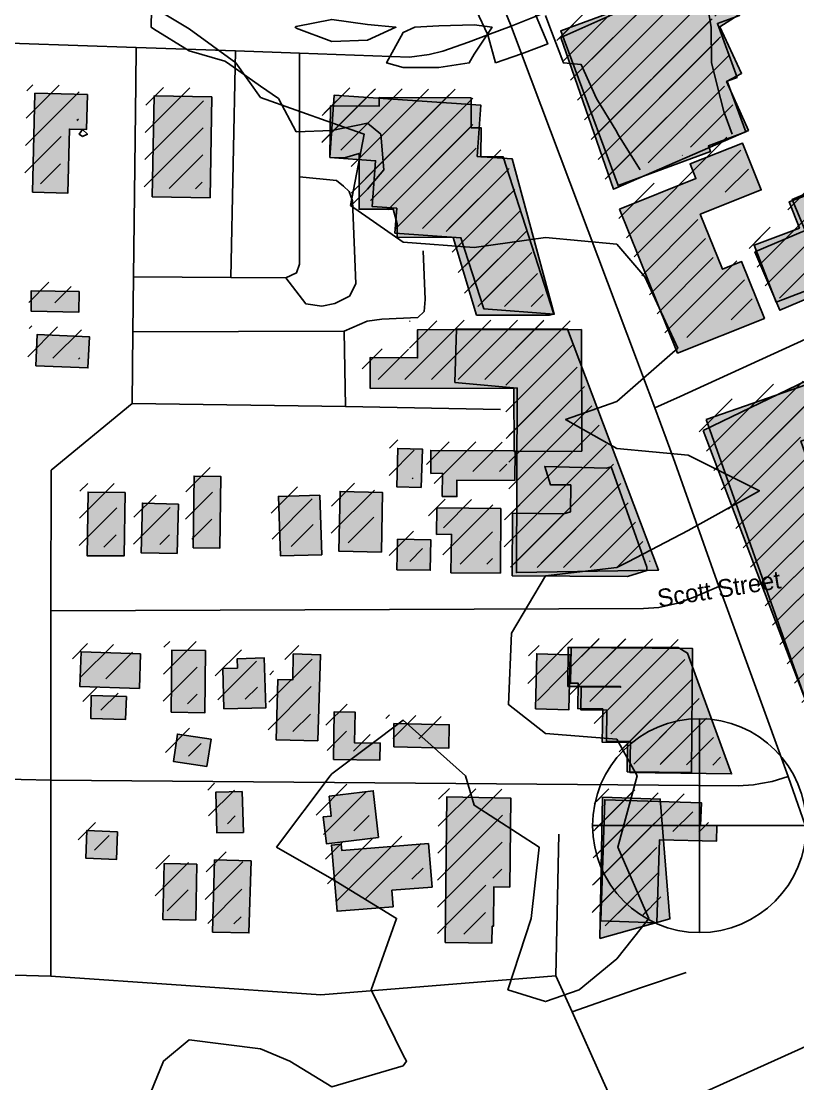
# Model space of a CAD drawing. Extents: x 6576311 to 6728256, y 2029764 to 2237541.
# Drawn here: x 6670060 to 6670714, y 2175486 to 2176380 of the extents above; entities that cross this region are included whole.
import ezdxf

# ---------------------------------------------------------------- set-up
doc = ezdxf.new("R2010")
doc.units = 21
for name, color, linetype in [('BENCHMARKS', 2, 'Continuous'), ('BUILDINGS', 9, 'Continuous'), ('CL_LOCAL', 4, 'Continuous'), ('CL_MAJOR', 2, 'Continuous'), ('CL_TRAIL', 6, 'Continuous'), ('CONTOUR_1FT', 251, 'Continuous'), ('CONTOUR_INDEX', 150, 'Continuous'), ('ROAD_LABELS', 3, 'Continuous')]:
    doc.layers.add(name, color=color, linetype=linetype)

msp = doc.modelspace()

# ---------------------------------------------------------------- hatches: boundary and pattern name
at = {"layer": 'BUILDINGS_HATCH'}
for points in [[(6670669.84, 2176287.28), (6670654.06, 2176329.82), (6670662.55, 2176333.14), (6670645.91, 2176378.59), (6670664.6, 2176385.23), (6670650.83, 2176422.68), (6670514.04, 2176372.21), (6670562.25, 2176242.03), (6670640.12, 2176270.76), (6670638.4, 2176275.49)], [(6670514.07, 2176366.67), (6670558.43, 2176238.95), (6670672.01, 2176288.53), (6670653.6, 2176329.68), (6670666.34, 2176336.4), (6670647.9, 2176375.72), (6670675.82, 2176393.43), (6670655.59, 2176429.7)], [(6670115.48, 2176318.81), (6670071.23, 2176319.72), (6670069.31, 2176236.67), (6670099.1, 2176235.7), (6670100.29, 2176289.61), (6670114.75, 2176289.31)], [(6670170.02, 2176232.72), (6670218.81, 2176231.84), (6670220.15, 2176316.7), (6670171.65, 2176317.59)], [(6670319.58, 2176265.59), (6670358.08, 2176262.91), (6670355.35, 2176224.44), (6670375.92, 2176223.03), (6670374.45, 2176202.08), (6670430.03, 2176198.2), (6670449.17, 2176138.37), (6670508.61, 2176133.78), (6670473.12, 2176264.52), (6670443.75, 2176266.58), (6670446.8, 2176309.61), (6670323.3, 2176318.27)], [(6670443.01, 2176132.99), (6670504.28, 2176132.88), (6670508.24, 2176133.99), (6670465.42, 2176266.38), (6670446.7, 2176266.3), (6670446.88, 2176290.71), (6670438.66, 2176290.67), (6670438.55, 2176315.8), (6670361.12, 2176316.2), (6670361.15, 2176308.92), (6670320.02, 2176309.11), (6670319.64, 2176265.77), (6670331.83, 2176265.46), (6670344.3, 2176269.15), (6670344.21, 2176222.17), (6670372.86, 2176222.29), (6670376.32, 2176209.92), (6670376.36, 2176198.63), (6670423.45, 2176198.46)], [(6670563.58, 2176222.26), (6670612.34, 2176101.04), (6670685.56, 2176130.23), (6670666.3, 2176178.08), (6670650.21, 2176171.63), (6670631.55, 2176217.95), (6670682.81, 2176238.42), (6670666.93, 2176277.83), (6670622.92, 2176260.24), (6670627.88, 2176247.91)], [(6670695.4, 2176143.89), (6670754.02, 2176166.35), (6670727.06, 2176236.17), (6670706.39, 2176228.43), (6670714.99, 2176206.25), (6670676.76, 2176191.89)], [(6670677.47, 2176186.39), (6670698.41, 2176137.2), (6670761.4, 2176163.84), (6670729.43, 2176238.98), (6670708.79, 2176230.26), (6670719.85, 2176204.27)], [(6670108.52, 2176153.07), (6670068.24, 2176153.63), (6670068.03, 2176136.51), (6670108.31, 2176135.59)], [(6670531.56, 2176120.98), (6670393.43, 2176120.76), (6670393.53, 2176097.09), (6670353.53, 2176097.29), (6670353.64, 2176071.43), (6670474.47, 2176071.57), (6670474.7, 2176018.4), (6670531.71, 2176018.64)], [(6670424.96, 2176076.32), (6670477.42, 2176071.66), (6670476.69, 2175916.39), (6670596.2, 2175918.28), (6670519.84, 2176121.26), (6670426.15, 2176121.59)], [(6670071.91, 2176090.27), (6670115.88, 2176088.64), (6670117.19, 2176114.86), (6670073.22, 2176116.86)], [(6670633.97, 2176035.97), (6670740.36, 2175755.66), (6670747.68, 2175733.29), (6670794.73, 2175620.73), (6670812.44, 2175611.19), (6670854.12, 2175629.76), (6670806.41, 2175711.14), (6670820, 2175723.22), (6670802.87, 2175781.52), (6670826.93, 2175794.41), (6670766.79, 2175963.73), (6670749.15, 2175956.44), (6670721.54, 2176025.93), (6670739.16, 2176037.98), (6670721.32, 2176077.9)], [(6670636.54, 2176045.31), (6670790.4, 2175611.46), (6670846.77, 2175631), (6670815.19, 2175720.1), (6670845.49, 2175730.79), (6670840.61, 2175744.61), (6670816.26, 2175736.13), (6670800.18, 2175781.59), (6670822.55, 2175789.69), (6670760.84, 2175963.16), (6670741.29, 2175956.16), (6670716.32, 2176027.07), (6670735.86, 2176033.71), (6670721.22, 2176074.8)], [(6670396.54, 2175987.84), (6670397.54, 2176020.26), (6670376.83, 2176020.9), (6670376.12, 2175988.48)], [(6670414.16, 2175980.27), (6670426.64, 2175980.32), (6670426.58, 2175994.16), (6670475.37, 2175994), (6670475.54, 2176018.77), (6670404.63, 2176019.2), (6670404.71, 2175999.89), (6670414.36, 2175999.94)], [(6670473.15, 2175913.5), (6670570.16, 2175913.18), (6670586.59, 2175917.99), (6670586.58, 2175920.9), (6670556.44, 2176005.27), (6670552.47, 2176004.16), (6670500.56, 2176005.76), (6670505.45, 2175990.12), (6670522.47, 2175990.19), (6670522.28, 2175967.61), (6670516.61, 2175965.77), (6670473.5, 2175966.31)], [(6670204.45, 2175937.14), (6670226.86, 2175936.87), (6670227.74, 2175997.33), (6670205.33, 2175997.6)], [(6670147.24, 2175983.88), (6670116.04, 2175984.11), (6670115.13, 2175930.57), (6670146.33, 2175930.34)], [(6670363.02, 2175933.43), (6670363.94, 2175983.7), (6670328.2, 2175984.64), (6670327.27, 2175934.38)], [(6670191.14, 2175932.35), (6670192.1, 2175973.87), (6670161.74, 2175974.83), (6670160.78, 2175932.95)], [(6670311.19, 2175981.65), (6670276.31, 2175980.41), (6670277.94, 2175930.53), (6670312.82, 2175931.4)], [(6670463.21, 2175916.01), (6670463.55, 2175970.28), (6670409.66, 2175970.78), (6670409.47, 2175948.56), (6670421.95, 2175948.61), (6670421.52, 2175916.2)], [(6670376.13, 2175918.56), (6670404.21, 2175918.31), (6670404.67, 2175943.81), (6670376.58, 2175944.42)], [(6670160.29, 2175848.08), (6670110.08, 2175849.69), (6670109.07, 2175820.55), (6670159.28, 2175818.94)], [(6670215.02, 2175850.86), (6670186.66, 2175851.11), (6670186.02, 2175799.02), (6670214.39, 2175798.42)], [(6670520.09, 2175820.46), (6670564.37, 2175820.4), (6670564.37, 2175819.85), (6670531.24, 2175820.26), (6670530.98, 2175800.81), (6670552.82, 2175800.54), (6670552.48, 2175774.38), (6670572.62, 2175774.1), (6670572.27, 2175748.03), (6670657.85, 2175746.89), (6670620.72, 2175848.57), (6670612.84, 2175853.31), (6670520.15, 2175853.43)], [(6670570, 2175748.56), (6670624.18, 2175748.06), (6670624.87, 2175852.59), (6670522.76, 2175853.25), (6670522.32, 2175823.39), (6670528.56, 2175823.41), (6670528.37, 2175801.93), (6670549.36, 2175801.65), (6670548.91, 2175773.6), (6670570.18, 2175773.33)], [(6670230.26, 2175801.76), (6670265.71, 2175802.64), (6670264.4, 2175844.52), (6670241.43, 2175843.69), (6670241.75, 2175836.04), (6670229.55, 2175835.63)], [(6670309.51, 2175774.78), (6670311.76, 2175847.27), (6670288.78, 2175847.9), (6670288.3, 2175826.04), (6670275.82, 2175826.35), (6670274.33, 2175775.72)], [(6670492.63, 2175801.77), (6670520.71, 2175800.8), (6670521.94, 2175847.06), (6670493.85, 2175848.03)], [(6670148.25, 2175811.98), (6670118.74, 2175812.95), (6670118.26, 2175793.64), (6670147.48, 2175792.67)], [(6670322.62, 2175759.17), (6670361.77, 2175758.61), (6670361.99, 2175772.82), (6670340.43, 2175773.09), (6670340.89, 2175798.95), (6670323.31, 2175799.24)], [(6670373.35, 2175769.59), (6670419.87, 2175768.69), (6670420.07, 2175788.36), (6670373.55, 2175789.25)], [(6670219.59, 2175776.22), (6670191.21, 2175780.47), (6670187.9, 2175757.51), (6670216, 2175753.26)], [(6670245.87, 2175732.26), (6670223.47, 2175731.44), (6670224.46, 2175697.21), (6670246.87, 2175697.67)], [(6670360.62, 2175693.41), (6670356.2, 2175732.73), (6670319.07, 2175728.2), (6670320.84, 2175711.46), (6670314.03, 2175710.7), (6670316.68, 2175688.13)], [(6670416.59, 2175605.15), (6670456.02, 2175604.59), (6670456.24, 2175618.79), (6670457.38, 2175618.79), (6670457.81, 2175651.94), (6670471.14, 2175651.63), (6670471.96, 2175726.66), (6670418.06, 2175727.53)], [(6670546.91, 2175608.43), (6670605.95, 2175624.85), (6670597.78, 2175725.81), (6670549.19, 2175727.24)], [(6670547.84, 2175623.18), (6670594.93, 2175621.56), (6670597.19, 2175691.5), (6670645.13, 2175690.24), (6670645.36, 2175703.36), (6670631.74, 2175703.66), (6670632.51, 2175722.6), (6670551.1, 2175725.17)], [(6670140.78, 2175698.31), (6670114.97, 2175699.3), (6670114.21, 2175675.99), (6670140.03, 2175675)], [(6670402.62, 2175688.49), (6670329.75, 2175682.36), (6670329.16, 2175687.82), (6670320.94, 2175687.05), (6670325.72, 2175631.35), (6670372.78, 2175635.19), (6670371.87, 2175649.03), (6670405.62, 2175651.72)], [(6670207.55, 2175670.92), (6670180.04, 2175671.53), (6670179.1, 2175624.54), (6670206.62, 2175623.93)], [(6670220.84, 2175613.79), (6670251.48, 2175613.19), (6670253.21, 2175673.66), (6670222.57, 2175674.62)]]:
    msp.add_hatch(color=251, dxfattribs=at).paths.add_polyline_path(points)
at = {"layer": 'BUILDINGS_SHADOW'}
h = msp.add_hatch(dxfattribs=at)
h.set_pattern_fill('ANSI31', scale=5)
h.paths.add_polyline_path([(6670507.32, 2176374.05), (6670551.68, 2176246.33), (6670665.26, 2176295.91), (6670646.85, 2176337.06), (6670659.59, 2176343.77), (6670641.16, 2176383.1), (6670669.08, 2176400.81), (6670648.84, 2176437.07)])
h = msp.add_hatch(dxfattribs=at)
h.set_pattern_fill('ANSI31', scale=5)
h.paths.add_polyline_path([(6670663.09, 2176294.66), (6670647.31, 2176337.2), (6670655.8, 2176340.52), (6670639.16, 2176385.97), (6670657.85, 2176392.61), (6670644.08, 2176430.06), (6670507.3, 2176379.59), (6670555.5, 2176249.41), (6670633.37, 2176278.14), (6670631.65, 2176282.87)])
h = msp.add_hatch(dxfattribs=at)
h.set_pattern_fill('ANSI31', scale=5)
h.paths.add_polyline_path([(6670108.73, 2176326.19), (6670064.48, 2176327.1), (6670062.56, 2176244.05), (6670092.35, 2176243.08), (6670093.54, 2176296.99), (6670108, 2176296.69)])
h = msp.add_hatch(dxfattribs=at)
h.set_pattern_fill('ANSI31', scale=5)
h.paths.add_polyline_path([(6670163.27, 2176240.1), (6670212.06, 2176239.22), (6670213.4, 2176324.08), (6670164.9, 2176324.97)])
h = msp.add_hatch(dxfattribs=at)
h.set_pattern_fill('ANSI31', scale=5)
h.paths.add_polyline_path([(6670312.83, 2176272.97), (6670351.33, 2176270.29), (6670348.6, 2176231.82), (6670369.17, 2176230.41), (6670367.7, 2176209.46), (6670423.28, 2176205.58), (6670442.42, 2176145.75), (6670501.86, 2176141.16), (6670466.37, 2176271.9), (6670437, 2176273.96), (6670440.05, 2176316.99), (6670316.55, 2176325.65)])
h = msp.add_hatch(dxfattribs=at)
h.set_pattern_fill('ANSI31', scale=5)
h.paths.add_polyline_path([(6670436.26, 2176140.37), (6670497.53, 2176140.26), (6670501.49, 2176141.37), (6670458.67, 2176273.76), (6670439.95, 2176273.68), (6670440.13, 2176298.09), (6670431.91, 2176298.05), (6670431.8, 2176323.18), (6670354.37, 2176323.58), (6670354.4, 2176316.3), (6670313.27, 2176316.49), (6670312.89, 2176273.15), (6670325.09, 2176272.84), (6670337.55, 2176276.53), (6670337.46, 2176229.55), (6670366.11, 2176229.67), (6670369.57, 2176217.3), (6670369.61, 2176206.01), (6670416.7, 2176205.84)])
h = msp.add_hatch(dxfattribs=at)
h.set_pattern_fill('ANSI31', scale=5)
h.paths.add_polyline_path([(6670556.83, 2176229.64), (6670605.59, 2176108.42), (6670678.81, 2176137.61), (6670659.55, 2176185.45), (6670643.47, 2176179.01), (6670624.8, 2176225.33), (6670676.06, 2176245.8), (6670660.18, 2176285.21), (6670616.17, 2176267.62), (6670621.13, 2176255.29)])
h = msp.add_hatch(dxfattribs=at)
h.set_pattern_fill('ANSI31', scale=5)
h.paths.add_polyline_path([(6670688.65, 2176151.27), (6670747.27, 2176173.73), (6670720.31, 2176243.55), (6670699.64, 2176235.81), (6670708.24, 2176213.63), (6670670.01, 2176199.27)])
h = msp.add_hatch(dxfattribs=at)
h.set_pattern_fill('ANSI31', scale=5)
h.paths.add_polyline_path([(6670670.72, 2176193.77), (6670691.66, 2176144.58), (6670754.66, 2176171.22), (6670722.68, 2176246.36), (6670702.04, 2176237.64), (6670713.1, 2176211.65)])
h = msp.add_hatch(dxfattribs=at)
h.set_pattern_fill('ANSI31', scale=5)
h.paths.add_polyline_path([(6670101.77, 2176160.45), (6670061.49, 2176161.01), (6670061.28, 2176143.89), (6670101.56, 2176142.97)])
h = msp.add_hatch(dxfattribs=at)
h.set_pattern_fill('ANSI31', scale=5)
h.paths.add_polyline_path([(6670524.81, 2176128.36), (6670386.68, 2176128.14), (6670386.78, 2176104.47), (6670346.78, 2176104.66), (6670346.89, 2176078.81), (6670467.72, 2176078.95), (6670467.95, 2176025.78), (6670524.96, 2176026.02)])
h = msp.add_hatch(dxfattribs=at)
h.set_pattern_fill('ANSI31', scale=5)
h.paths.add_polyline_path([(6670418.21, 2176083.7), (6670470.67, 2176079.04), (6670469.94, 2175923.77), (6670589.45, 2175925.66), (6670513.09, 2176128.64), (6670419.41, 2176128.97)])
h = msp.add_hatch(dxfattribs=at)
h.set_pattern_fill('ANSI31', scale=5)
h.paths.add_polyline_path([(6670065.16, 2176097.65), (6670109.13, 2176096.01), (6670110.44, 2176122.24), (6670066.47, 2176124.24)])
h = msp.add_hatch(dxfattribs=at)
h.set_pattern_fill('ANSI31', scale=5)
h.paths.add_polyline_path([(6670627.22, 2176043.35), (6670733.61, 2175763.04), (6670740.93, 2175740.67), (6670787.98, 2175628.11), (6670805.7, 2175618.57), (6670847.37, 2175637.14), (6670799.66, 2175718.52), (6670813.25, 2175730.59), (6670796.12, 2175788.9), (6670820.18, 2175801.79), (6670760.04, 2175971.11), (6670742.4, 2175963.82), (6670714.79, 2176033.3), (6670732.41, 2176045.36), (6670714.57, 2176085.28)])
h = msp.add_hatch(dxfattribs=at)
h.set_pattern_fill('ANSI31', scale=5)
h.paths.add_polyline_path([(6670629.79, 2176052.69), (6670783.66, 2175618.84), (6670840.02, 2175638.38), (6670808.44, 2175727.48), (6670838.74, 2175738.17), (6670833.86, 2175751.99), (6670809.51, 2175743.51), (6670793.43, 2175788.97), (6670815.8, 2175797.07), (6670754.09, 2175970.54), (6670734.54, 2175963.53), (6670709.57, 2176034.45), (6670729.11, 2176041.09), (6670714.47, 2176082.18)])
h = msp.add_hatch(dxfattribs=at)
h.set_pattern_fill('ANSI31', scale=5)
h.paths.add_polyline_path([(6670389.79, 2175995.22), (6670390.79, 2176027.64), (6670370.08, 2176028.28), (6670369.37, 2175995.86)])
h = msp.add_hatch(dxfattribs=at)
h.set_pattern_fill('ANSI31', scale=5)
h.paths.add_polyline_path([(6670407.41, 2175987.65), (6670419.89, 2175987.7), (6670419.83, 2176001.54), (6670468.62, 2176001.38), (6670468.8, 2176026.15), (6670397.88, 2176026.58), (6670397.97, 2176007.27), (6670407.61, 2176007.31)])
h = msp.add_hatch(dxfattribs=at)
h.set_pattern_fill('ANSI31', scale=5)
h.paths.add_polyline_path([(6670466.4, 2175920.88), (6670563.41, 2175920.56), (6670579.84, 2175925.37), (6670579.83, 2175928.28), (6670549.69, 2176012.65), (6670545.72, 2176011.54), (6670493.81, 2176013.14), (6670498.7, 2175997.5), (6670515.72, 2175997.57), (6670515.53, 2175974.99), (6670509.86, 2175973.15), (6670466.75, 2175973.69)])
h = msp.add_hatch(dxfattribs=at)
h.set_pattern_fill('ANSI31', scale=5)
h.paths.add_polyline_path([(6670197.7, 2175944.51), (6670220.11, 2175944.24), (6670220.99, 2176004.71), (6670198.58, 2176004.98)])
h = msp.add_hatch(dxfattribs=at)
h.set_pattern_fill('ANSI31', scale=5)
h.paths.add_polyline_path([(6670140.49, 2175991.26), (6670109.29, 2175991.49), (6670108.38, 2175937.95), (6670139.58, 2175937.71)])
h = msp.add_hatch(dxfattribs=at)
h.set_pattern_fill('ANSI31', scale=5)
h.paths.add_polyline_path([(6670304.44, 2175989.03), (6670269.56, 2175987.79), (6670271.19, 2175937.9), (6670306.07, 2175938.78)])
h = msp.add_hatch(dxfattribs=at)
h.set_pattern_fill('ANSI31', scale=5)
h.paths.add_polyline_path([(6670356.27, 2175940.81), (6670357.19, 2175991.08), (6670321.45, 2175992.02), (6670320.52, 2175941.75)])
h = msp.add_hatch(dxfattribs=at)
h.set_pattern_fill('ANSI31', scale=5)
h.paths.add_polyline_path([(6670184.39, 2175939.72), (6670185.35, 2175981.25), (6670154.99, 2175982.21), (6670154.04, 2175940.32)])
h = msp.add_hatch(dxfattribs=at)
h.set_pattern_fill('ANSI31', scale=5)
h.paths.add_polyline_path([(6670456.47, 2175923.39), (6670456.8, 2175977.66), (6670402.91, 2175978.16), (6670402.72, 2175955.94), (6670415.2, 2175955.99), (6670414.77, 2175923.58)])
h = msp.add_hatch(dxfattribs=at)
h.set_pattern_fill('ANSI31', scale=5)
h.paths.add_polyline_path([(6670369.38, 2175925.94), (6670397.46, 2175925.69), (6670397.92, 2175951.19), (6670369.84, 2175951.8)])
h = msp.add_hatch(dxfattribs=at)
h.set_pattern_fill('ANSI31', scale=5)
h.paths.add_polyline_path([(6670208.27, 2175858.24), (6670179.91, 2175858.49), (6670179.28, 2175806.4), (6670207.64, 2175805.79)])
h = msp.add_hatch(dxfattribs=at)
h.set_pattern_fill('ANSI31', scale=5)
h.paths.add_polyline_path([(6670513.34, 2175827.84), (6670557.62, 2175827.78), (6670557.62, 2175827.23), (6670524.49, 2175827.64), (6670524.23, 2175808.19), (6670546.07, 2175807.91), (6670545.73, 2175781.76), (6670565.87, 2175781.48), (6670565.52, 2175755.41), (6670651.1, 2175754.27), (6670613.97, 2175855.95), (6670606.09, 2175860.69), (6670513.4, 2175860.8)])
h = msp.add_hatch(dxfattribs=at)
h.set_pattern_fill('ANSI31', scale=5)
h.paths.add_polyline_path([(6670563.25, 2175755.94), (6670617.43, 2175755.44), (6670618.12, 2175859.97), (6670516.01, 2175860.63), (6670515.57, 2175830.77), (6670521.81, 2175830.79), (6670521.62, 2175809.3), (6670542.61, 2175809.03), (6670542.16, 2175780.98), (6670563.43, 2175780.71)])
h = msp.add_hatch(dxfattribs=at)
h.set_pattern_fill('ANSI31', scale=5)
h.paths.add_polyline_path([(6670153.54, 2175855.46), (6670103.33, 2175857.07), (6670102.32, 2175827.93), (6670152.53, 2175826.32)])
h = msp.add_hatch(dxfattribs=at)
h.set_pattern_fill('ANSI31', scale=5)
h.paths.add_polyline_path([(6670223.51, 2175809.14), (6670258.96, 2175810.02), (6670257.65, 2175851.9), (6670234.68, 2175851.07), (6670235, 2175843.42), (6670222.8, 2175843.01)])
h = msp.add_hatch(dxfattribs=at)
h.set_pattern_fill('ANSI31', scale=5)
h.paths.add_polyline_path([(6670302.76, 2175782.16), (6670305.01, 2175854.64), (6670282.03, 2175855.28), (6670281.56, 2175833.42), (6670269.07, 2175833.73), (6670267.59, 2175783.1)])
h = msp.add_hatch(dxfattribs=at)
h.set_pattern_fill('ANSI31', scale=5)
h.paths.add_polyline_path([(6670485.88, 2175809.15), (6670513.96, 2175808.18), (6670515.19, 2175854.44), (6670487.1, 2175855.41)])
h = msp.add_hatch(dxfattribs=at)
h.set_pattern_fill('ANSI31', scale=5)
h.paths.add_polyline_path([(6670141.5, 2175819.36), (6670111.99, 2175820.32), (6670111.51, 2175801.02), (6670140.73, 2175800.05)])
h = msp.add_hatch(dxfattribs=at)
h.set_pattern_fill('ANSI31', scale=5)
h.paths.add_polyline_path([(6670315.87, 2175766.55), (6670355.02, 2175765.99), (6670355.24, 2175780.19), (6670333.68, 2175780.47), (6670334.14, 2175806.33), (6670316.56, 2175806.62)])
h = msp.add_hatch(dxfattribs=at)
h.set_pattern_fill('ANSI31', scale=5)
h.paths.add_polyline_path([(6670366.6, 2175776.96), (6670413.12, 2175776.07), (6670413.32, 2175795.74), (6670366.8, 2175796.63)])
h = msp.add_hatch(dxfattribs=at)
h.set_pattern_fill('ANSI31', scale=5)
h.paths.add_polyline_path([(6670212.84, 2175783.6), (6670184.46, 2175787.85), (6670181.15, 2175764.89), (6670209.25, 2175760.64)])
h = msp.add_hatch(dxfattribs=at)
h.set_pattern_fill('ANSI31', scale=5)
h.paths.add_polyline_path([(6670239.12, 2175739.64), (6670216.72, 2175738.82), (6670217.71, 2175704.59), (6670240.12, 2175705.05)])
h = msp.add_hatch(dxfattribs=at)
h.set_pattern_fill('ANSI31', scale=5)
h.paths.add_polyline_path([(6670353.88, 2175700.79), (6670349.46, 2175740.11), (6670312.32, 2175735.58), (6670314.09, 2175718.83), (6670307.29, 2175718.08), (6670309.93, 2175695.51)])
h = msp.add_hatch(dxfattribs=at)
h.set_pattern_fill('ANSI31', scale=5)
h.paths.add_polyline_path([(6670409.84, 2175612.53), (6670449.27, 2175611.96), (6670449.49, 2175626.17), (6670450.63, 2175626.17), (6670451.06, 2175659.32), (6670464.39, 2175659.01), (6670465.21, 2175734.04), (6670411.31, 2175734.9)])
h = msp.add_hatch(dxfattribs=at)
h.set_pattern_fill('ANSI31', scale=5)
h.paths.add_polyline_path([(6670540.16, 2175615.81), (6670599.2, 2175632.23), (6670591.03, 2175733.19), (6670542.44, 2175734.62)])
h = msp.add_hatch(dxfattribs=at)
h.set_pattern_fill('ANSI31', scale=5)
h.paths.add_polyline_path([(6670541.09, 2175630.56), (6670588.18, 2175628.94), (6670590.44, 2175698.88), (6670638.38, 2175697.62), (6670638.61, 2175710.73), (6670624.99, 2175711.04), (6670625.76, 2175729.98), (6670544.35, 2175732.55)])
h = msp.add_hatch(dxfattribs=at)
h.set_pattern_fill('ANSI31', scale=5)
h.paths.add_polyline_path([(6670134.03, 2175705.69), (6670108.22, 2175706.68), (6670107.46, 2175683.36), (6670133.28, 2175682.38)])
h = msp.add_hatch(dxfattribs=at)
h.set_pattern_fill('ANSI31', scale=5)
h.paths.add_polyline_path([(6670395.88, 2175695.87), (6670323.01, 2175689.74), (6670322.42, 2175695.2), (6670314.19, 2175694.43), (6670318.97, 2175638.73), (6670366.03, 2175642.57), (6670365.12, 2175656.41), (6670398.87, 2175659.1)])
h = msp.add_hatch(dxfattribs=at)
h.set_pattern_fill('ANSI31', scale=5)
h.paths.add_polyline_path([(6670214.09, 2175621.17), (6670244.73, 2175620.57), (6670246.46, 2175681.04), (6670215.82, 2175682)])
h = msp.add_hatch(dxfattribs=at)
h.set_pattern_fill('ANSI31', scale=5)
h.paths.add_polyline_path([(6670200.8, 2175678.29), (6670173.29, 2175678.91), (6670172.35, 2175631.92), (6670199.87, 2175631.31)])

# ---------------------------------------------------------------- linework, layer by layer
at = {"layer": 'BENCHMARKS'}
for p, q in [((6670630.8, 2175613.42, 61.1), (6670630.8, 2175793.42, 61.1)), ((6670540.8, 2175703.42, 61.1), (6670720.8, 2175703.42, 61.1))]:
    msp.add_line(p, q, dxfattribs=at)
msp.add_circle((6670630.8, 2175703.42, 61.1), 90, dxfattribs=at)
at = {"layer": 'BUILDINGS'}
for points in [[(6670669.84, 2176287.28), (6670654.06, 2176329.82), (6670662.55, 2176333.14), (6670645.91, 2176378.59), (6670664.6, 2176385.23), (6670650.83, 2176422.68), (6670514.04, 2176372.21), (6670562.25, 2176242.03), (6670640.12, 2176270.76), (6670638.4, 2176275.49), (6670669.84, 2176287.28)], [(6670514.07, 2176366.67), (6670558.43, 2176238.95), (6670672.01, 2176288.53), (6670653.6, 2176329.68), (6670666.34, 2176336.4), (6670647.9, 2176375.72), (6670675.82, 2176393.43), (6670655.59, 2176429.7), (6670514.07, 2176366.67)], [(6670115.48, 2176318.81), (6670071.23, 2176319.72), (6670069.31, 2176236.67), (6670099.1, 2176235.7), (6670100.29, 2176289.61), (6670114.75, 2176289.31), (6670115.48, 2176318.81)], [(6670170.02, 2176232.72), (6670218.81, 2176231.84), (6670220.15, 2176316.7), (6670171.65, 2176317.59), (6670170.02, 2176232.72)], [(6670319.58, 2176265.59), (6670358.08, 2176262.91), (6670355.35, 2176224.44), (6670375.92, 2176223.03), (6670374.45, 2176202.08), (6670430.03, 2176198.2), (6670449.17, 2176138.37), (6670508.61, 2176133.78), (6670473.12, 2176264.52), (6670443.75, 2176266.58), (6670446.8, 2176309.61), (6670323.3, 2176318.27), (6670319.58, 2176265.59)], [(6670443.01, 2176132.99), (6670504.28, 2176132.88), (6670508.24, 2176133.99), (6670465.42, 2176266.38), (6670446.7, 2176266.3), (6670446.88, 2176290.71), (6670438.66, 2176290.67), (6670438.55, 2176315.8), (6670361.12, 2176316.2), (6670361.15, 2176308.92), (6670320.02, 2176309.11), (6670319.64, 2176265.77), (6670331.83, 2176265.46), (6670344.3, 2176269.15), (6670344.21, 2176222.17), (6670372.86, 2176222.29), (6670376.32, 2176209.92), (6670376.36, 2176198.63), (6670423.45, 2176198.46), (6670443.01, 2176132.99)], [(6670563.58, 2176222.26), (6670612.34, 2176101.04), (6670685.56, 2176130.23), (6670666.3, 2176178.08), (6670650.21, 2176171.63), (6670631.55, 2176217.95), (6670682.81, 2176238.42), (6670666.93, 2176277.83), (6670622.92, 2176260.24), (6670627.88, 2176247.91), (6670563.58, 2176222.26)], [(6670695.4, 2176143.89), (6670754.02, 2176166.35), (6670727.06, 2176236.17), (6670706.39, 2176228.43), (6670714.99, 2176206.25), (6670676.76, 2176191.89), (6670695.4, 2176143.89)], [(6670677.47, 2176186.39), (6670698.41, 2176137.2), (6670761.4, 2176163.84), (6670729.43, 2176238.98), (6670708.79, 2176230.26), (6670719.85, 2176204.27), (6670677.47, 2176186.39)], [(6670108.52, 2176153.07), (6670068.24, 2176153.63), (6670068.03, 2176136.51), (6670108.31, 2176135.59), (6670108.52, 2176153.07)], [(6670531.56, 2176120.98), (6670393.43, 2176120.76), (6670393.53, 2176097.09), (6670353.53, 2176097.29), (6670353.64, 2176071.43), (6670474.47, 2176071.57), (6670474.7, 2176018.4), (6670531.71, 2176018.64), (6670531.56, 2176120.98)], [(6670424.96, 2176076.32), (6670477.42, 2176071.66), (6670476.69, 2175916.39), (6670596.2, 2175918.28), (6670519.84, 2176121.26), (6670426.15, 2176121.59), (6670424.96, 2176076.32)], [(6670071.91, 2176090.27), (6670115.88, 2176088.64), (6670117.19, 2176114.86), (6670073.22, 2176116.86), (6670071.91, 2176090.27)], [(6670633.97, 2176035.97), (6670740.36, 2175755.66), (6670747.68, 2175733.29), (6670794.73, 2175620.73), (6670812.44, 2175611.19), (6670854.12, 2175629.76), (6670806.41, 2175711.14), (6670820, 2175723.22), (6670802.87, 2175781.52), (6670826.93, 2175794.41), (6670766.79, 2175963.73), (6670749.15, 2175956.44), (6670721.54, 2176025.93), (6670739.16, 2176037.98), (6670721.32, 2176077.9), (6670633.97, 2176035.97)], [(6670636.54, 2176045.31), (6670790.4, 2175611.46), (6670846.77, 2175631), (6670815.19, 2175720.1), (6670845.49, 2175730.79), (6670840.61, 2175744.61), (6670816.26, 2175736.13), (6670800.18, 2175781.59), (6670822.55, 2175789.69), (6670760.84, 2175963.16), (6670741.29, 2175956.16), (6670716.32, 2176027.07), (6670735.86, 2176033.71), (6670721.22, 2176074.8), (6670636.54, 2176045.31)], [(6670396.54, 2175987.84), (6670397.54, 2176020.26), (6670376.83, 2176020.9), (6670376.12, 2175988.48), (6670396.54, 2175987.84)], [(6670414.16, 2175980.27), (6670426.64, 2175980.32), (6670426.58, 2175994.16), (6670475.37, 2175994), (6670475.54, 2176018.77), (6670404.63, 2176019.2), (6670404.71, 2175999.89), (6670414.36, 2175999.94), (6670414.16, 2175980.27)], [(6670473.15, 2175913.5), (6670570.16, 2175913.18), (6670586.59, 2175917.99), (6670586.58, 2175920.9), (6670556.44, 2176005.27), (6670552.47, 2176004.16), (6670500.56, 2176005.76), (6670505.45, 2175990.12), (6670522.47, 2175990.19), (6670522.28, 2175967.61), (6670516.61, 2175965.77), (6670473.5, 2175966.31), (6670473.15, 2175913.5)], [(6670204.45, 2175937.14), (6670226.86, 2175936.87), (6670227.74, 2175997.33), (6670205.33, 2175997.6), (6670204.45, 2175937.14)], [(6670147.24, 2175983.88), (6670116.04, 2175984.11), (6670115.13, 2175930.57), (6670146.33, 2175930.34), (6670147.24, 2175983.88)], [(6670363.02, 2175933.43), (6670363.94, 2175983.7), (6670328.2, 2175984.64), (6670327.27, 2175934.38), (6670363.02, 2175933.43)], [(6670191.14, 2175932.35), (6670192.1, 2175973.87), (6670161.74, 2175974.83), (6670160.78, 2175932.95), (6670191.14, 2175932.35)], [(6670311.19, 2175981.65), (6670276.31, 2175980.41), (6670277.94, 2175930.53), (6670312.82, 2175931.4), (6670311.19, 2175981.65)], [(6670463.21, 2175916.01), (6670463.55, 2175970.28), (6670409.66, 2175970.78), (6670409.47, 2175948.56), (6670421.95, 2175948.61), (6670421.52, 2175916.2), (6670463.21, 2175916.01)], [(6670376.13, 2175918.56), (6670404.21, 2175918.31), (6670404.67, 2175943.81), (6670376.58, 2175944.42), (6670376.13, 2175918.56)], [(6670160.29, 2175848.08), (6670110.08, 2175849.69), (6670109.07, 2175820.55), (6670159.28, 2175818.94), (6670160.29, 2175848.08)], [(6670215.02, 2175850.86), (6670186.66, 2175851.11), (6670186.02, 2175799.02), (6670214.39, 2175798.42), (6670215.02, 2175850.86)], [(6670520.09, 2175820.46), (6670564.37, 2175820.4), (6670564.37, 2175819.85), (6670531.24, 2175820.26), (6670530.98, 2175800.81), (6670552.82, 2175800.54), (6670552.48, 2175774.38), (6670572.62, 2175774.1), (6670572.27, 2175748.03), (6670657.85, 2175746.89), (6670620.72, 2175848.57), (6670612.84, 2175853.31), (6670520.15, 2175853.43), (6670520.09, 2175820.46)], [(6670570, 2175748.56), (6670624.18, 2175748.06), (6670624.87, 2175852.59), (6670522.76, 2175853.25), (6670522.32, 2175823.39), (6670528.56, 2175823.41), (6670528.37, 2175801.93), (6670549.36, 2175801.65), (6670548.91, 2175773.6), (6670570.18, 2175773.33), (6670570, 2175748.56)], [(6670230.26, 2175801.76), (6670265.71, 2175802.64), (6670264.4, 2175844.52), (6670241.43, 2175843.69), (6670241.75, 2175836.04), (6670229.55, 2175835.63), (6670230.26, 2175801.76)], [(6670309.51, 2175774.78), (6670311.76, 2175847.27), (6670288.78, 2175847.9), (6670288.3, 2175826.04), (6670275.82, 2175826.35), (6670274.33, 2175775.72), (6670309.51, 2175774.78)], [(6670492.63, 2175801.77), (6670520.71, 2175800.8), (6670521.94, 2175847.06), (6670493.85, 2175848.03), (6670492.63, 2175801.77)], [(6670148.25, 2175811.98), (6670118.74, 2175812.95), (6670118.26, 2175793.64), (6670147.48, 2175792.67), (6670148.25, 2175811.98)], [(6670322.62, 2175759.17), (6670361.77, 2175758.61), (6670361.99, 2175772.82), (6670340.43, 2175773.09), (6670340.89, 2175798.95), (6670323.31, 2175799.24), (6670322.62, 2175759.17)], [(6670373.35, 2175769.59), (6670419.87, 2175768.69), (6670420.07, 2175788.36), (6670373.55, 2175789.25), (6670373.35, 2175769.59)], [(6670219.59, 2175776.22), (6670191.21, 2175780.47), (6670187.9, 2175757.51), (6670216, 2175753.26), (6670219.59, 2175776.22)], [(6670245.87, 2175732.26), (6670223.47, 2175731.44), (6670224.46, 2175697.21), (6670246.87, 2175697.67), (6670245.87, 2175732.26)], [(6670360.62, 2175693.41), (6670356.2, 2175732.73), (6670319.07, 2175728.2), (6670320.84, 2175711.46), (6670314.03, 2175710.7), (6670316.68, 2175688.13), (6670360.62, 2175693.41)], [(6670416.59, 2175605.15), (6670456.02, 2175604.59), (6670456.24, 2175618.79), (6670457.38, 2175618.79), (6670457.81, 2175651.94), (6670471.14, 2175651.63), (6670471.96, 2175726.66), (6670418.06, 2175727.53), (6670416.59, 2175605.15)], [(6670546.91, 2175608.43), (6670605.95, 2175624.85), (6670597.78, 2175725.81), (6670549.19, 2175727.24), (6670546.91, 2175608.43)], [(6670547.84, 2175623.18), (6670594.93, 2175621.56), (6670597.19, 2175691.5), (6670645.13, 2175690.24), (6670645.36, 2175703.36), (6670631.74, 2175703.66), (6670632.51, 2175722.6), (6670551.1, 2175725.17), (6670547.84, 2175623.18)], [(6670140.78, 2175698.31), (6670114.97, 2175699.3), (6670114.21, 2175675.99), (6670140.03, 2175675), (6670140.78, 2175698.31)], [(6670402.62, 2175688.49), (6670329.75, 2175682.36), (6670329.16, 2175687.82), (6670320.94, 2175687.05), (6670325.72, 2175631.35), (6670372.78, 2175635.19), (6670371.87, 2175649.03), (6670405.62, 2175651.72), (6670402.62, 2175688.49)], [(6670207.55, 2175670.92), (6670180.04, 2175671.53), (6670179.1, 2175624.54), (6670206.62, 2175623.93), (6670207.55, 2175670.92)], [(6670220.84, 2175613.79), (6670251.48, 2175613.19), (6670253.21, 2175673.66), (6670222.57, 2175674.62), (6670220.84, 2175613.79)]]:
    msp.add_lwpolyline(points, close=True, dxfattribs=at)
at = {"layer": 'CL_LOCAL'}
for points in [[(6670472.19, 2176376.15), (6670493.29, 2176384.69), (6670511.78, 2176392.19), (6670689.11, 2176464.07), (6670703.78, 2176470.03)], [(6670472.19, 2176376.15), (6670452.71, 2176368.89), (6670436.37, 2176362.78), (6670414.73, 2176355.11), (6670403.31, 2176352.4), (6670386.64, 2176350.18), (6670294.05, 2176353.47), (6670240.24, 2176355.39), (6670156.58, 2176358.35), (6670058.2, 2176361.62), (6669778.99, 2176369.62), (6669728.15, 2176371.74), (6669684.04, 2176373.34), (6669397.16, 2176378.3), (6669068.33, 2176388.11)], [(6670084.85, 2176002.48), (6670153.22, 2176058.71), (6670153.59, 2176119.02), (6670154.16, 2176165.21), (6670156.2, 2176327.83), (6670156.58, 2176358.35)], [(6670294.05, 2176353.47), (6670294.07, 2176249.38), (6670294.09, 2176176.03), (6670291.4, 2176168.52), (6670282.51, 2176164.4), (6670236.25, 2176164.68), (6670154.16, 2176165.21)], [(6670236.25, 2176164.68), (6670240.24, 2176355.39)], [(6671051.21, 2176253.42), (6671013.92, 2176238.08), (6670820.2, 2176158.44), (6670796.11, 2176147.45), (6670720.01, 2176112.75), (6670628.09, 2176070.8), (6670614.59, 2176064.63), (6670593.33, 2176054.92)], [(6670294.07, 2176249.38), (6670325.31, 2176246.45), (6670331.17, 2176241.71), (6670335.98, 2176236.96), (6670338.74, 2176229.1), (6670341.44, 2176159.51), (6670336.01, 2176148.93), (6670323.7, 2176142.72), (6670312.73, 2176140.64), (6670299.37, 2176142.62), (6670282.51, 2176164.4)], [(6670331.6, 2176119.45), (6670351.16, 2176127.98), (6670363.32, 2176129.52), (6670393.61, 2176130.92), (6670399.15, 2176136.16), (6670399.84, 2176146.14), (6670398.19, 2176187.21)], [(6670332.8, 2176056.08), (6670331.6, 2176119.45), (6670153.59, 2176119.02)], [(6670153.22, 2176058.71), (6670332.8, 2176056.08), (6670463.26, 2176053.53)], [(6670084.68, 2175576.8), (6670084.75, 2175741.75), (6670084.8, 2175884.22), (6670084.85, 2176002.48)], [(6670647.12, 2175904.73), (6670625.51, 2175895.54), (6670612.6, 2175890.56), (6670596.65, 2175887.07), (6670583.75, 2175886.04), (6670084.8, 2175884.22)], [(6670705.54, 2175744.73), (6670691.97, 2175740.48), (6670682.31, 2175738.8), (6670676.41, 2175737.76), (6670663.48, 2175736.94), (6670596.37, 2175737.49), (6670084.75, 2175741.75), (6669759.67, 2175748.98), (6669437.79, 2175756.19), (6669093.96, 2175776.93), (6668766.92, 2175784.17), (6668455.15, 2175790.3)], [(6670509.97, 2175577.02), (6670512.47, 2175696.35)], [(6670509.97, 2175577.02), (6670312.09, 2175560.93), (6670084.68, 2175576.8), (6669765.74, 2175585.55), (6669444.15, 2175591.48), (6669104.38, 2175597.75), (6668777.01, 2175602), (6668462.82, 2175609.65)], [(6670509.97, 2175577.02), (6670523.57, 2175546.78), (6670549.83, 2175488.44), (6670567.64, 2175448.81)], [(6670523.57, 2175546.78), (6670581.29, 2175567.02), (6670619.5, 2175579.82)]]:
    msp.add_lwpolyline(points, dxfattribs=at)
at = {"layer": 'CL_MAJOR'}
for points in [[(6670472.19, 2176376.15), (6670463.62, 2176397.67), (6670424.58, 2176502.54), (6670416.86, 2176523.34), (6670408.97, 2176543.89), (6670374.15, 2176635.74), (6670330.98, 2176749.7), (6670321.49, 2176775.12), (6670316.12, 2176789.52), (6670218.25, 2177057.52), (6670195.69, 2177119.78), (6670175.53, 2177174.47), (6670160.26, 2177216.25), (6670136.65, 2177280.91)], [(6670865.62, 2175305.41), (6670823.6, 2175422.25), (6670795.07, 2175501.6), (6670778.01, 2175544.14), (6670762.35, 2175584.83), (6670757.19, 2175598.32), (6670746.4, 2175627.81), (6670726.07, 2175686.14), (6670705.54, 2175744.73), (6670652.05, 2175891.39), (6670647.12, 2175904.73), (6670610.09, 2176009.36), (6670602.77, 2176029.25), (6670593.33, 2176054.92), (6670582.94, 2176082.48), (6670577.84, 2176096.05), (6670481, 2176352.98), (6670472.19, 2176376.15)], [(6671226.93, 2175751.35), (6671188.12, 2175733.92), (6671106.08, 2175695.95), (6671083.86, 2175685.77), (6671000.63, 2175647.17), (6670973.57, 2175634.64), (6670917.97, 2175608.91), (6670843.09, 2175574.28), (6670807.59, 2175557.85), (6670778.01, 2175544.14), (6670745.74, 2175529), (6670567.64, 2175448.81)]]:
    msp.add_lwpolyline(points, dxfattribs=at)
at = {"layer": 'CL_TRAIL'}
for points in [[(6670495.72, 2176358.51), (6670503.09, 2176361.27), (6670493.29, 2176384.69), (6670484.23, 2176406.35), (6670477.64, 2176402.94)], [(6670442.89, 2176389.75), (6670452.71, 2176368.89), (6670459.22, 2176345.32)], [(6670459.22, 2176345.32), (6670481, 2176352.98), (6670495.72, 2176358.51)]]:
    msp.add_lwpolyline(points, dxfattribs=at)
at = {"layer": 'CONTOUR_1FT'}
for points, elevation in [([(6670192.01, 2176585.31), (6670201.24, 2176581.56), (6670212.44, 2176555.31), (6670212.28, 2176525.31), (6670211.02, 2176495.31), (6670202.53, 2176465.31), (6670201.24, 2176460.81), (6670183.03, 2176435.31), (6670171.24, 2176407.81), (6670169.66, 2176405.31), (6670169.17, 2176375.31), (6670171.24, 2176373.94), (6670201.24, 2176355.51), (6670231.24, 2176346.7), (6670233.38, 2176345.31), (6670261.24, 2176325.81), (6670276.24, 2176315.31), (6670291.24, 2176287.31), (6670321.24, 2176288.47), (6670351.24, 2176294.54), (6670362.49, 2176285.31), (6670365.09, 2176255.31), (6670351.24, 2176238.94), (6670337.61, 2176225.31)], 60), ([(6670658.48, 2176285.31), (6670651.24, 2176304.4), (6670648.45, 2176315.31), (6670640.93, 2176345.31), (6670640.65, 2176375.31), (6670635.72, 2176405.31)], 59), ([(6670351.24, 2176364.4), (6670321.24, 2176363.31), (6670291.24, 2176374.56), (6670290.33, 2176375.31), (6670291.24, 2176376.06), (6670321.24, 2176381.85), (6670351.24, 2176377.62), (6670375.24, 2176375.31), (6670351.24, 2176364.4)], 59), ([(6670411.24, 2176341.4), (6670381.24, 2176341.48), (6670367.4, 2176345.31), (6670381.24, 2176371.02), (6670391.24, 2176375.31), (6670411.24, 2176376.64), (6670441.24, 2176377.35), (6670456.24, 2176375.31), (6670441.24, 2176352.81), (6670436.96, 2176345.31), (6670411.24, 2176341.4)], 59), ([(6670501.24, 2176385.31), (6670504.88, 2176375.31), (6670516.24, 2176345.31), (6670531.24, 2176343.94), (6670544.1, 2176315.31), (6670561.24, 2176287.31), (6670562.18, 2176285.31), (6670580.9, 2176255.31)], 59), ([(6670111.24, 2176283.49), (6670108.63, 2176285.31), (6670111.24, 2176289.31), (6670115.53, 2176285.31), (6670111.24, 2176283.49)], 61)]:
    msp.add_lwpolyline(points, dxfattribs=dict(at, elevation=elevation))
at = {"layer": 'CONTOUR_INDEX', "elevation": 60}
for points in [[(6670149.24, 2176405.31), (6670201.24, 2176374.11), (6670240.51, 2176345.31), (6670261.24, 2176316.08), (6670321.24, 2176294.83), (6670348.51, 2176285.31), (6670336.89, 2176225.31), (6670381.24, 2176194.4), (6670441.24, 2176190.09), (6670501.24, 2176198.44), (6670561.24, 2176192.89), (6670584.77, 2176165.31), (6670612.67, 2176105.31), (6670561.24, 2176060.31), (6670518.04, 2176045.31), (6670561.24, 2176020.76), (6670621.24, 2176015.31), (6670681.24, 2175985.31), (6670681.24, 2175985.31), (6670621.24, 2175951.75), (6670681.24, 2175985.31)], [(6670155.09, 2175445.31), (6670179.42, 2175505.31), (6670201.24, 2175523.09), (6670261.24, 2175515.5), (6670285.79, 2175505.31), (6670321.24, 2175483.64), (6670381.24, 2175501.31), (6670384.24, 2175505.31), (6670381.24, 2175510.31), (6670354.3, 2175565.31), (6670375.79, 2175625.31), (6670321.24, 2175658.64), (6670274.79, 2175685.31), (6670319.97, 2175745.31), (6670321.24, 2175746.93), (6670381.24, 2175792.18), (6670433.87, 2175745.31), (6670441.24, 2175720.6), (6670495.79, 2175685.31), (6670489.24, 2175625.31), (6670469.48, 2175565.31), (6670501.24, 2175555.31), (6670529.66, 2175565.31), (6670561.24, 2175591.4), (6670588.14, 2175625.31), (6670561.99, 2175685.31), (6670578.27, 2175745.31), (6670561.24, 2175776.04), (6670501.24, 2175780.9), (6670469.94, 2175805.31), (6670472.61, 2175865.31), (6670501.24, 2175913.77), (6670561.24, 2175920.69), (6670570.92, 2175925.31), (6670621.24, 2175951.75)]]:
    msp.add_lwpolyline(points, dxfattribs=at)

# ---------------------------------------------------------------- texts
at = {"layer": 'ROAD_LABELS'}
msp.add_text('Scott Street', height=15, rotation=8.9198, dxfattribs=at).set_placement((6670596.65, 2175887.07))

doc.saveas('drawing.dxf')
